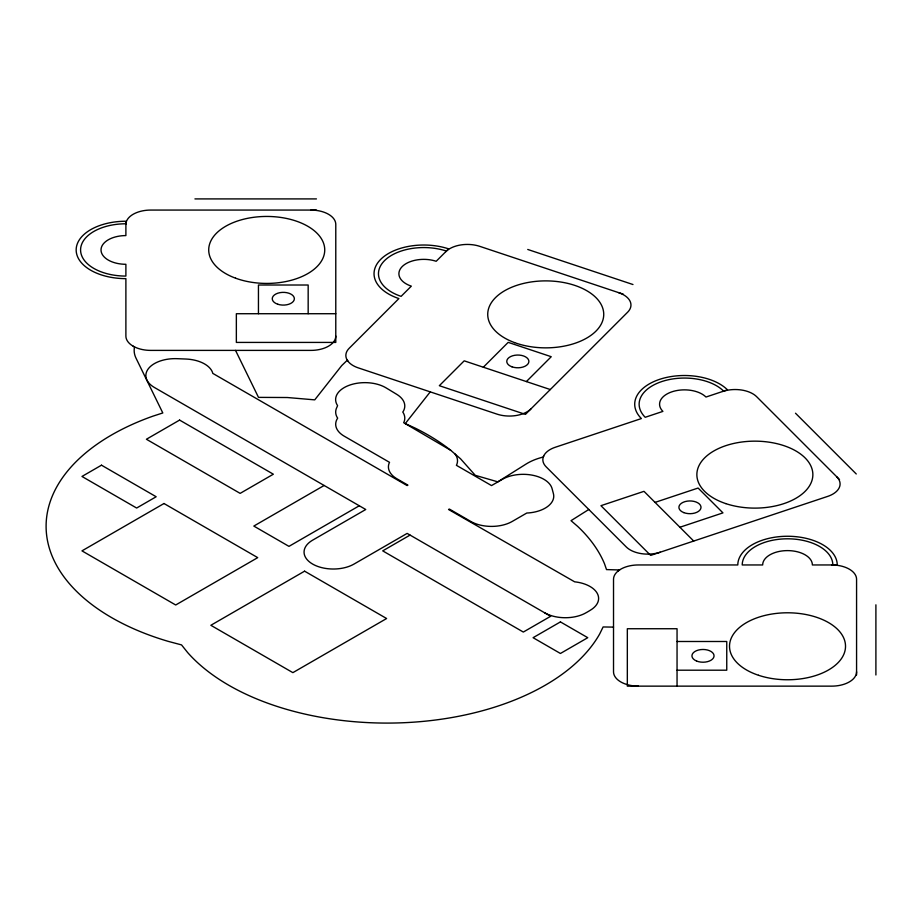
<?xml version="1.0" encoding="UTF-8"?>
<svg xmlns="http://www.w3.org/2000/svg" width="922" height="922" viewBox="0 0 922 922"><rect width="100%" height="100%" fill="white"/><g stroke="black" fill="none" stroke-linecap="round" stroke-linejoin="round"><path stroke-width="1.38" d="M543.692 455.975L543.346 457.047L541.79 457.416A49.719 28.697 0 0 0 526.128 464.02L497.788 481.837L475.256 475.314L460.551 458.799L450.8 450.362L403.686 422.702L404.228 421.458A29.274 16.907 0 0 0 403.525 413.252L402.787 412.076L403.456 411.016A29.274 16.907 0 0 0 396.714 394.328L386.099 387.897A29.274 16.907 0 0 0 349.231 385.269A29.274 16.907 0 0 0 337.579 405.622L336.945 407.167A29.274 16.907 0 0 0 336.945 416.986L337.683 418.162L336.945 419.349A29.274 16.907 0 0 0 344.263 436.198L389.522 462.337L388.98 463.57A29.274 16.907 0 0 0 396.99 478.829L407.927 485.133L407.144 485.583L212.798 373.387L212.429 372.165A29.274 16.907 0 0 0 185.967 359.038L177.22 358.681A29.274 16.907 0 0 0 148.511 368.523A29.274 16.907 0 0 0 154.435 387.494L365.746 509.497L312.627 540.165A29.274 16.907 0 0 0 312.627 564.068A29.274 16.907 0 0 0 354.025 564.068L407.144 533.4L550.665 616.265L523.327 632.054L382.711 550.872L410.048 535.094M430.24 391.873L405.265 423.59L415.096 428.073A223.712 129.161 0 0 1 450.8 450.362M483.324 367.221L508.183 342.362L551.241 356.71L526.381 381.57M618.27 570.868L619.607 569.969L606.515 569.589L604.509 563.78A223.712 129.161 0 0 0 577.725 526.45L571.029 520.665L588.801 509.486M324.129 485.479L253.815 526.07L288.966 546.366L359.28 505.775M655.046 502.386L698.104 488.038L722.952 512.886L679.906 527.246M613.522 627.11L603.115 626.96L599.749 633.84A223.712 129.161 0 0 1 404.539 722.687A223.712 129.161 0 0 1 187.662 652.569L181.53 644.904L168.242 641.366A223.712 129.161 0 0 1 46.273 531.349A223.712 129.161 0 0 1 152.925 416.156L162.802 412.964L136.03 358.185A49.719 28.697 0 0 1 134.508 347.018L133.16 346.188M194.934 198.91L316.453 198.91M316.453 210.066L150.735 210.066A24.859 14.349 0 0 0 125.888 224.426M335.781 313.722L236.355 313.722L236.355 342.419L335.781 342.419L335.781 224.426A24.859 14.349 0 0 0 310.921 210.066M677.048 641.493L726.755 641.493L726.755 670.202L677.048 670.202M527.741 249.459L632.976 284.529M623.318 294.199L479.809 246.358A24.859 14.349 0 0 0 445.845 251.614M550.296 389.545L464.192 360.836L439.333 385.696L525.436 414.393L627.628 312.212A24.859 14.349 0 0 0 618.535 292.608M795.502 413.217L856.261 473.977M839.516 479.555L756.662 396.702A24.859 14.349 0 0 0 722.698 391.458M693.713 541.053L643.994 491.334L600.948 505.682L650.655 555.401L827.656 496.405A24.859 14.349 0 0 0 836.75 476.801M455.088 454.073L455.284 454.316A29.274 16.907 0 0 1 456.955 464.077L456.413 465.322L491.518 485.583L502.455 479.279A29.274 16.907 0 0 1 532.248 475.164A29.274 16.907 0 0 1 552.082 488.648L553.407 493.616A29.274 16.907 0 0 1 528.94 512.897L526.796 513.024L512.217 521.449A29.274 16.907 0 0 1 470.808 521.449L449.325 509.036L448.553 509.497L574.637 581.817A29.274 16.907 0 0 1 597.226 593.307A29.274 16.907 0 0 1 590.334 610.226A87.486 50.514 0 0 1 584.214 613.741A29.274 16.907 0 0 1 544.637 612.773M348.009 361.297L347.329 360.191L341.728 365.573L314.736 399.86L287.364 397.52L258.494 397.382L235.536 350.395M875.9 604.82L875.9 674.985M856.573 674.985L856.573 579.304A24.859 14.349 0 0 0 831.713 564.956M677.048 686.141L677.048 628.735L627.329 628.735L627.329 686.141L831.713 686.141A24.859 14.349 0 0 0 856.573 671.792M308.167 313.722L308.167 285.013L258.448 285.013L258.448 313.722M832.82 564.956A45.293 26.15 0 0 0 787.526 538.805A45.293 26.15 0 0 0 742.222 564.956L762.667 564.956A24.859 14.349 0 0 1 787.526 550.607A24.859 14.349 0 0 1 812.374 564.956L837.234 564.956A49.719 28.697 0 0 0 787.526 536.258A49.719 28.697 0 0 0 737.807 564.956L638.381 564.956A24.859 14.349 0 0 0 613.522 579.304L613.522 671.792A24.859 14.349 0 0 0 638.381 686.141M723.655 391.135A45.293 26.15 0 0 0 661.789 381.558A45.293 26.15 0 0 0 645.204 417.286L662.906 411.385A24.859 14.349 0 0 1 672.011 391.781A24.859 14.349 0 0 1 705.964 397.036L727.493 389.856A49.719 28.697 0 0 0 659.576 379.357A49.719 28.697 0 0 0 641.378 418.565L555.275 447.262A24.859 14.349 0 0 0 546.181 466.866L626.269 546.953A24.859 14.349 0 0 0 660.221 552.209M446.398 251.061A45.293 26.15 0 0 0 384.532 260.638A45.293 26.15 0 0 0 401.105 296.354L411.327 286.143A24.859 14.349 0 0 1 402.234 266.539A24.859 14.349 0 0 1 436.187 261.283L448.611 248.859A49.719 28.697 0 0 0 380.705 259.359A49.719 28.697 0 0 0 398.903 298.567L349.184 348.286A24.859 14.349 0 0 0 358.278 367.878L497.004 414.128A24.859 14.349 0 0 0 530.968 408.872M125.888 223.781A45.293 26.15 0 0 0 80.583 249.931A45.293 26.15 0 0 0 125.888 276.081L125.888 264.291A24.859 14.349 0 0 1 101.028 249.931A24.859 14.349 0 0 1 125.888 235.583L125.888 221.234A49.719 28.697 0 0 0 76.169 249.931A49.719 28.697 0 0 0 125.888 278.64L125.888 336.034A24.859 14.349 0 0 0 150.735 350.395L310.921 350.395A24.859 14.349 0 0 0 335.781 336.034M101.489 465.184L81.966 476.455L136.64 508.034L156.175 496.751L101.489 465.184M179.606 420.086L146.402 439.252L240.146 493.374L273.35 474.208L179.606 420.086M163.989 503.516L81.966 550.872L175.699 604.993L257.722 557.637L163.989 503.516M304.594 571.167L210.85 625.289L292.873 672.645L386.618 618.524L304.594 571.167M560.426 621.912L533.089 637.69L560.426 653.479L587.763 637.69L560.426 621.912M696.571 661.028A11.052 6.373 0 0 0 713.997 656.476A11.052 6.373 0 0 0 698.45 650.033A11.052 6.373 0 0 0 696.571 661.028M758.518 675.273A57.994 33.48 0 0 0 845.52 646.276A57.994 33.48 0 0 0 758.518 617.279A57.994 33.48 0 0 0 758.518 675.273M683.824 512.62A11.052 6.373 0 0 0 700.985 507.734A11.052 6.373 0 0 0 685.069 501.603A11.052 6.373 0 0 0 683.824 512.62M725.868 503.631A57.994 33.48 0 0 0 812.858 474.634A57.994 33.48 0 0 0 725.868 445.637A57.994 33.48 0 0 0 725.868 503.631M511.998 366.829A11.052 6.373 0 0 0 528.871 361.62A11.052 6.373 0 0 0 512.62 355.788A11.052 6.373 0 0 0 511.998 366.829M514.58 342.615A57.994 33.48 0 0 0 603.679 315.831A57.994 33.48 0 0 0 518.959 284.668A57.994 33.48 0 0 0 514.58 342.615M277.787 304.248A11.052 6.373 0 0 0 294.36 298.728A11.052 6.373 0 0 0 277.787 293.208A11.052 6.373 0 0 0 277.787 304.248M235.571 278.179A57.994 33.48 0 0 0 324.682 251.395A57.994 33.48 0 0 0 239.951 220.231A57.994 33.48 0 0 0 235.571 278.179"/></g></svg>
